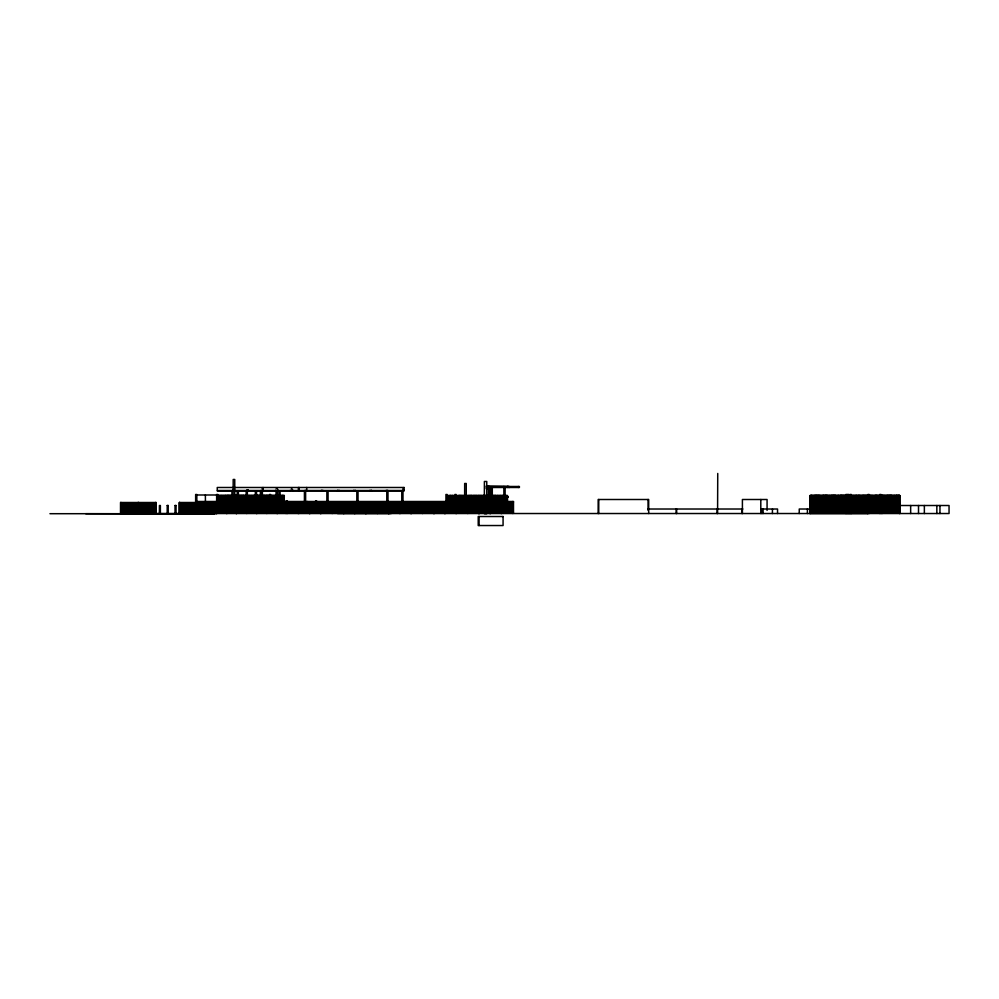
<?xml version="1.0" encoding="UTF-8"?>
<svg xmlns="http://www.w3.org/2000/svg" width="999" height="999" viewBox="0 0 999 999"><rect width="100%" height="100%" fill="white"/><g stroke="black" fill="none" stroke-linecap="round" stroke-linejoin="round"><path stroke-width="1.5" d="M305.02 490.984L305.157 490.259M321.253 490.984L321.391 490.259M337.475 490.984L337.612 490.259M353.708 490.984L353.846 490.259M369.93 490.984L370.067 490.259M386.151 490.984L386.288 490.259M402.385 490.984L402.522 490.259M232.53 490.984L232.73 490.059M246.753 490.984L247.015 489.697M260.976 490.984L261.176 490.259M275.212 490.984L275.462 490.259M290.047 490.984L290.322 490.259M276.248 488.561L277.285 488.561L278.334 490.984M403.072 488.286L404.046 490.984M291.408 488.286L293.331 490.984M486.476 485.876L487.987 485.876L487.987 488.986L486.476 488.986L486.476 485.876L486.575 488.986M486.938 486.188L508.416 486.488M486.925 486.488L519.393 486.488L519.393 487.487L486.925 487.487M217.245 490.984L402.984 490.984L402.984 501.498M847.627 494.493L848.838 494.493L848.838 513.523M217.857 495.492L231.618 495.492L231.618 501.336M233.941 495.492L237.15 495.492M237.737 495.492L245.804 495.492L245.879 512.062M247.615 495.492L260.14 495.492L260.14 501.336M262.525 495.492L269.53 495.492M277.472 501.336L277.472 495.492L278.783 495.492M284.203 495.492L284.203 501.336L284.29 495.492L280.045 495.492L280.045 501.336M491.783 495.492L507.517 495.492L507.504 501.336M848.563 495.492L867.931 495.492M880.044 495.492L869.242 495.492L869.355 513.011L880.044 513.011L879.932 495.492M217.869 497.052L231.606 497.052M234.278 497.052L245.954 497.052L234.278 497.502M247.19 497.052L260.289 497.052M261.526 497.052L269.455 497.052M270.692 497.052L278.871 497.052M280.095 497.052L284.24 497.052M447.427 497.052L454.62 497.502M850.686 497.052L809.627 497.052L850.686 497.502M851.011 497.052L868.106 497.052L851.011 497.502M879.944 497.052L868.993 497.052L879.944 497.502M899.6 497.052L880.831 497.052L899.6 497.502M217.869 497.502L231.606 497.502M247.19 497.502L260.289 497.502M261.526 497.502L269.455 497.502M270.692 497.502L278.871 497.502M280.095 497.502L284.24 497.502M454.632 497.502L447.452 497.052M315.522 500.998L316.72 500.998M196.291 501.498L513.498 501.498L513.498 513.011L512.237 513.011L512.287 501.948M196.291 501.948L513.498 501.948M196.453 502.509L179.308 502.509L179.308 513.523M120.767 502.909L155.881 502.909M179.533 502.909L196.453 502.909M222.577 504.058L225.587 504.058M850.686 504.058L809.627 504.058L850.686 504.507M851.011 504.058L868.106 504.058L851.011 504.507M879.944 504.058L868.993 504.058L879.944 504.507M899.6 504.058L880.831 504.058L899.6 504.507M222.577 504.507L225.587 504.507M167.258 505.506L168.157 505.506M175.1 505.506L175.986 505.506M810.214 505.506L845.991 505.506M850.661 505.506L875.136 505.506M882.105 505.506L949.05 505.506L949.05 513.523L120.542 513.523L120.542 502.509L156.106 502.509L156.106 513.523M648.101 509.015L742.869 509.015M760.801 509.015L777.547 509.015L777.534 513.523M811.3 509.015L799.25 509.015L799.237 513.523M222.577 511.063L225.587 511.063M850.686 511.063L809.627 511.063L850.686 511.513M851.011 511.063L868.106 511.063L851.011 511.513M879.944 511.063L868.993 511.063L879.944 511.513M899.6 511.063L880.831 511.063L899.6 511.513M222.577 511.513L225.587 511.513M485.464 512.012L490.109 512.012M196.291 512.062L512.949 512.062M120.767 512.312L155.881 512.312M179.533 512.312L196.453 512.312M196.291 512.512L512.949 512.512M120.767 512.712L155.881 512.712M179.533 512.712L196.453 512.712M217.245 513.011L196.241 513.011L196.241 494.992L217.245 494.992L217.208 512.062M217.857 513.011L231.618 513.011M233.267 513.011L245.804 513.011M247.615 513.011L260.14 513.011M261.463 513.011L269.53 513.011M270.779 513.011L278.783 513.011M280.045 513.011L284.29 513.011M298.938 513.011L297.677 513.011L297.677 501.948M310.227 513.011L308.966 513.011L308.966 501.948M320.254 513.011L321.528 513.011L321.528 501.948M410.601 513.011L411.863 513.011L412 501.948M434.453 513.011L433.191 513.011L433.191 501.948M444.48 513.011L445.741 513.011L445.879 501.948M447.939 513.011L454.095 513.011M455.769 513.011L507.517 513.011M867.931 513.011L810.139 513.011L810.139 495.492L848.363 495.492L848.363 513.011M245.604 513.224L261.139 513.224M49.95 513.698L214.71 513.698M484.39 513.723L486.75 513.723M214.71 513.923L85.739 513.698M262.163 488.186L263.336 490.984M248.077 489.697L248.339 490.984M387.674 490.259L387.812 490.984M371.453 490.259L371.591 490.984M355.219 490.259L355.357 490.984M338.998 490.259L339.136 490.984M322.764 490.259L322.902 490.984M306.543 490.259L306.681 490.984M939.959 505.506L939.959 513.523M936.837 505.506L936.837 513.523M924.362 505.506L924.362 513.523M918.518 505.506L918.506 513.523M910.651 505.506L910.651 513.523M899.924 505.506L899.924 513.523M899.6 495.492L899.6 513.011M899.362 495.492L899.437 513.523M899.212 495.492L899.112 513.011M898.975 495.492L898.825 513.011M898.713 495.492L898.688 513.011L898.588 495.492M898.263 495.492L898.288 513.011M898.151 495.492L898.151 513.011M897.876 495.492L897.914 513.011M897.764 513.011L897.614 495.492L897.489 513.011M897.214 495.492L897.214 513.011M897.102 495.492L897.102 513.011M896.765 495.492L896.765 513.011M896.652 495.492L896.652 513.011M896.378 495.492L896.378 513.011M896.253 495.492L896.115 513.011M896.003 495.492L896.003 513.011M895.154 495.492L895.279 513.011M894.879 495.492L894.879 513.011M894.767 495.492L894.767 513.011M894.505 495.492L894.617 513.011M894.105 495.492L894.23 513.011M893.655 495.492L893.78 513.011M893.268 495.492L893.381 513.011M893.006 495.492L893.118 513.011M892.731 495.492L892.606 513.011M892.282 495.492L892.169 513.011M891.882 495.492L891.77 513.011M891.632 495.492L891.632 513.011M891.508 495.492L891.508 513.011M891.233 495.492L891.233 513.011M891.12 495.492L891.12 513.011M890.783 495.492L890.783 513.011M890.671 495.492L890.671 513.011M890.396 495.492L890.396 513.011M890.271 495.492L890.134 513.011M890.009 495.492L890.009 513.011M889.734 495.492L889.734 513.011M889.622 495.492L889.622 513.011M889.297 495.492L889.297 513.011M889.172 495.492L889.172 513.011M888.898 495.492L888.898 513.011M888.635 495.492L888.773 513.011M888.523 495.492L888.523 513.011M887.799 495.492L887.799 513.011M887.674 495.492L887.674 513.011M887.399 495.492L887.399 513.011M887.287 495.492L887.287 513.011M887.025 495.492L887.137 513.011M886.75 495.492L886.75 513.011M886.625 495.492L886.625 513.011M886.188 495.492L886.3 513.011M885.788 495.492L885.901 513.011M885.526 495.492L885.651 513.011M885.251 495.492L885.139 513.011M884.689 495.492L884.802 513.011M884.415 495.492L884.29 513.011M884.152 495.492L884.152 513.011M884.028 495.492L884.028 513.011M883.64 495.492L883.753 513.011M883.303 495.492L883.303 513.011M883.191 495.492L883.191 513.011M882.791 495.492L882.916 513.011M882.654 495.492L882.654 513.011M882.542 495.492L882.542 513.011M882.254 495.492L882.254 513.011M882.142 495.492L882.105 513.523M881.817 495.492L881.817 513.011M881.692 495.492L881.692 513.011M881.418 495.492L881.418 513.011M880.993 513.523L880.993 494.493L879.782 494.493L879.782 513.523M879.207 495.492L879.083 513.011M878.945 495.492L878.945 513.011M878.833 495.492L878.833 513.011M878.433 495.492L878.546 513.011M877.597 495.492L877.709 513.011M877.06 495.492L877.06 513.011M876.935 495.492L876.935 513.011M876.61 495.492L876.61 513.011M876.485 495.492L876.485 513.011M876.21 495.492L876.21 513.011L875.948 495.492M875.836 495.492L875.836 513.011M875.561 495.492L875.561 513.011M875.436 495.492L875.436 513.011M874.687 495.492L874.712 513.011M874.6 495.492L874.575 513.011M873.85 495.492L873.85 513.011M873.725 513.011L873.725 495.492L873.463 513.011M873.188 495.492L873.076 513.011M872.626 495.492L872.739 513.011M872.352 495.492L872.227 513.011M872.09 495.492L871.977 513.011M871.69 495.492L871.578 513.011M871.253 495.492L871.253 513.011M871.128 495.492L871.128 513.011M870.853 495.492L870.741 513.011M870.204 495.492L870.204 513.011M870.079 495.492L870.079 513.011M869.754 495.492L869.754 513.011M869.642 495.492L869.642 513.011M869.142 513.523L869.142 494.493L867.944 494.493L867.944 513.523M868.106 513.523L809.739 513.523M867.769 505.506L867.769 513.523M867.095 495.492L866.982 513.011M866.445 495.492L866.445 513.011M866.32 495.492L866.32 513.011M865.996 495.492L865.996 513.011M865.883 495.492L865.883 513.011M865.596 513.011L865.596 495.492L865.346 513.011M865.221 495.492L865.221 513.011M864.947 495.492L864.947 513.011M864.834 495.492L864.834 513.011M864.11 495.492L864.11 513.011M863.985 495.492L863.985 513.011M863.723 495.492L863.848 513.011M863.448 495.492L863.448 513.011M863.336 495.492L863.336 513.011M862.999 495.492L862.886 513.011M862.612 495.492L862.612 513.011M862.487 495.492L862.487 513.011L862.237 495.492M861.837 495.492L861.95 513.011M861.513 495.492L861.388 513.011M861.113 495.492L861.001 513.011M860.738 495.492L860.851 513.011M860.339 495.492L860.464 513.011M860.014 495.492L860.014 513.011M859.889 495.492L859.889 513.011M859.502 495.492L859.615 513.011M858.965 495.492L858.965 513.011M858.84 495.492L858.84 513.011M858.516 495.492L858.516 513.011M858.403 495.492L858.403 513.011M858.116 513.011L858.116 495.492L857.866 513.011M857.741 495.492L857.741 513.011M856.63 495.492L856.63 513.011M856.505 495.492L856.368 513.011M856.255 495.492L856.255 513.011M855.968 495.492L855.968 513.011M855.856 495.492L855.856 513.011M855.406 495.492L855.531 513.011M854.757 495.492L854.869 513.011M854.357 495.492L854.482 513.011M854.033 495.492L853.908 513.011M853.521 495.492L853.633 513.011M853.258 495.492L853.371 513.011M852.984 495.492L852.859 513.011M852.422 495.492L852.534 513.011M852.135 495.492L852.022 513.011M851.485 495.492L851.373 513.011M851.285 513.523L851.285 494.493L850.074 494.493L850.074 513.523M851.036 495.492L851.036 513.011M850.923 495.492L850.748 513.011M850.599 495.492L850.599 513.011M850.349 495.492L850.374 513.011M850.137 495.492L850.199 513.011M849.737 495.492L849.812 513.011M849.487 495.492L849.575 513.011M849.337 495.492L849.35 513.011M849.2 495.492L849.175 513.011M849.025 495.492L848.963 513.011M848.151 495.492L848.226 513.011M848.001 495.492L847.976 513.011M847.726 495.492L847.751 513.011M847.589 495.492L847.514 513.011L847.364 495.492M847.115 513.523L847.115 494.493L845.916 494.493L845.916 513.523M846.965 495.492L846.802 513.011M846.727 495.492L846.727 513.011L846.428 495.492M846.041 495.492L846.153 513.011M845.504 495.492L845.379 513.011M845.054 495.492L844.942 513.011M844.654 495.492L844.542 513.011L844.405 495.492M844.28 495.492L844.28 513.011M844.005 495.492L843.893 513.011M843.556 495.492L843.556 513.011M843.443 495.492L843.443 513.011M843.044 495.492L843.168 513.011M842.906 495.492L842.906 513.011M842.794 495.492L842.794 513.011M842.07 495.492L842.07 513.011M841.945 495.492L841.945 513.011M841.67 495.492L841.67 513.011M841.558 495.492L841.408 513.011L841.295 495.492M841.021 495.492L841.021 513.011M840.896 495.492L840.896 513.011M840.571 495.492L840.571 513.011M840.446 495.492L840.446 513.011M839.909 495.492L839.797 513.011M838.96 495.492L839.073 513.011M838.673 495.492L838.673 513.011M838.561 495.492L838.561 513.011M838.423 495.492L838.298 513.011M837.911 495.492L838.024 513.011M837.462 495.492L837.574 513.011M837.187 495.492L837.062 513.011M836.925 495.492L836.8 513.011M836.413 495.492L836.525 513.011M835.963 495.492L836.076 513.011M835.564 495.492L835.688 513.011M835.426 495.492L835.426 513.011M835.314 495.492L835.314 513.011M835.027 495.492L835.027 513.011M834.914 495.492L834.914 513.011M834.59 495.492L834.59 513.011M834.465 495.492L834.465 513.011M834.19 495.492L834.19 513.011M833.928 495.492L834.078 513.011M833.815 495.492L833.815 513.011M833.541 495.492L833.541 513.011M833.416 495.492L833.416 513.011M833.091 495.492L833.091 513.011M832.966 495.492L832.966 513.011M832.691 495.492L832.691 513.011M832.579 495.492L832.442 513.011M832.317 495.492L832.317 513.011M831.593 495.492L831.593 513.011M831.48 495.492L831.48 513.011M831.193 495.492L831.193 513.011M831.081 495.492L831.081 513.011M830.818 495.492L830.943 513.011M830.431 495.492L830.544 513.011M829.982 495.492L830.094 513.011M829.582 495.492L829.707 513.011M829.445 495.492L829.332 513.011M829.045 495.492L828.933 513.011M828.608 495.492L828.483 513.011M828.096 495.492L828.208 513.011M827.946 495.492L827.946 513.011M827.834 495.492L827.834 513.011M827.559 495.492L827.434 513.011M827.11 495.492L827.11 513.011M826.985 495.492L826.985 513.011M826.71 495.492L826.71 513.011M826.448 495.492L826.598 513.011M826.335 495.492L826.335 513.011M826.061 495.492L826.061 513.011M825.936 495.492L825.936 513.011M825.611 495.492L825.611 513.011M825.499 495.492L825.499 513.011M825.211 495.492L825.211 513.011M825.099 495.492L824.962 513.011M824.837 495.492L824.837 513.011M824.113 495.492L824.113 513.011M824 495.492L824 513.011M823.725 495.492L823.725 513.011M823.601 495.492L823.601 513.011M823.338 495.492L823.463 513.011M823.064 495.492L823.064 513.011M822.951 495.492L822.951 513.011M822.502 495.492L822.614 513.011M822.227 495.492L822.102 513.011M821.965 495.492L821.852 513.011M821.453 495.492L821.565 513.011M821.003 495.492L821.128 513.011M820.728 495.492L820.616 513.011M819.954 495.492L820.079 513.011M819.63 495.492L819.63 513.011M819.517 495.492L819.517 513.011M819.118 495.492L819.23 513.011M818.98 495.492L818.98 513.011M818.855 495.492L818.855 513.011M818.581 495.492L818.581 513.011M818.456 495.492L818.456 513.011M817.731 495.492L817.731 513.011M817.619 495.492L817.482 513.011M817.357 495.492L817.357 513.011M817.082 495.492L817.082 513.011M816.97 495.492L816.97 513.011M816.633 495.492L816.633 513.011M816.52 495.492L816.52 513.011M816.245 495.492L816.245 513.011M815.983 495.492L816.121 513.011M815.871 495.492L815.871 513.011M815.584 495.492L815.584 513.011M815.471 495.492L815.471 513.011M815.147 495.492L815.022 513.011M814.747 495.492L814.747 513.011M814.635 495.492L814.635 513.011M814.372 495.492L814.485 513.011M814.098 495.492L813.973 513.011M813.523 495.492L813.648 513.011M813.136 495.492L813.248 513.011M812.986 495.492L812.874 513.011M812.474 495.492L812.599 513.011M812.15 495.492L812.037 513.011M811.75 495.492L811.638 513.011M811.5 495.492L811.5 513.011M811.375 495.492L811.375 513.011M811.101 495.492L811.101 513.011M810.988 495.492L810.988 513.011M810.264 495.492L810.214 513.523M807.417 509.015L807.392 513.523M772.452 509.015L772.414 513.523M767.07 510.402L767.07 499.5L742.407 499.5L742.407 513.523M763.099 509.015L763.099 513.523M761.925 509.015L761.925 513.523M760.801 499.5L760.801 513.523M741.995 509.015L741.995 513.523M717.744 473.464L717.582 513.523M717.12 509.015L717.095 513.523M676.648 509.015L676.673 513.523M676.173 509.015L676.198 513.523M648.688 513.523L648.688 499.5L598.176 499.5L598.151 513.523M648.101 499.5L648.101 510.402M598.763 499.5L598.738 513.523M518.356 486.488L518.356 487.487M512.799 501.498L512.812 513.523M512.1 501.948L512.1 512.062M511.513 501.948L511.7 512.062M511.326 501.948L511.326 512.062M510.926 501.948L510.926 512.062M510.739 501.948L510.726 512.062M510.539 501.948L510.539 512.062M510.139 501.948L510.139 512.062M509.952 501.948L509.952 512.062M509.765 501.948L509.765 512.062M509.278 486.488L509.278 487.487M509.365 501.948L509.365 512.062M509.178 501.948L509.178 512.062M508.991 501.948L508.991 512.062M508.578 501.948L508.578 512.062M508.391 501.948L508.391 512.062M508.204 501.948L508.204 512.062M507.929 486.188L507.917 487.487M507.804 501.948L507.804 512.062M507.617 501.948L507.617 512.062M507.43 501.948L507.43 512.062M507.03 501.948L507.03 512.062M506.83 501.948L506.843 512.062M506.643 501.948L506.643 512.062M506.281 495.492L506.293 501.336M506.243 501.948L506.243 512.062M506.056 501.948L506.056 512.062M505.869 501.948L505.869 512.062M505.469 501.948L505.469 512.062M505.269 501.948L505.282 512.062M505.132 487.487L505.107 501.336M505.082 501.948L505.082 512.062M504.932 495.492L504.945 501.336M504.682 501.948L504.682 512.062M504.495 501.948L504.495 512.062M504.308 501.948L504.308 512.062M503.871 486.488L503.883 501.336M503.908 501.948L503.908 512.062M503.771 495.492L503.771 501.336M503.708 501.948L503.721 512.062M503.521 501.948L503.521 512.062M503.121 501.948L503.121 512.062M502.934 501.948L502.934 512.062M502.722 495.492L502.722 501.336M502.747 501.948L502.747 512.062M502.547 495.492L502.534 501.336M502.347 501.948L502.347 512.062M502.21 501.948L502.21 513.011M501.648 501.948L501.635 513.523M501.486 495.492L501.373 501.336M500.949 501.948L501.086 513.523M500.811 501.948L500.811 512.062M500.337 495.492L500.324 501.336M500.412 501.948L500.412 512.062M500.137 495.492L500.149 501.336M500.224 501.948L500.224 512.062M500.037 501.948L500.037 512.062M499.438 501.948L499.45 512.062M499.25 501.948L499.25 512.062M498.851 501.948L498.851 512.062M498.663 501.948L498.663 512.062M498.476 501.948L498.476 512.062M498.076 501.948L498.076 512.062M497.939 495.492L497.927 501.336M497.889 501.948L497.877 512.062M497.752 495.492L497.739 501.336M497.689 501.948L497.689 512.062M497.29 501.948L497.29 512.062M497.102 501.948L497.102 512.062M496.915 501.948L496.915 512.062M496.703 495.492L496.69 501.336M496.515 501.948L496.515 512.062M496.316 501.948L496.328 512.062M496.128 501.948L496.128 512.062M495.729 501.948L495.729 512.062M495.541 495.492L495.529 501.336M495.541 501.948L495.541 512.062M495.354 495.492L495.342 501.336M495.354 501.948L495.354 512.062M494.955 501.948L494.955 512.062M494.767 501.948L494.755 512.062M494.567 501.948L494.567 512.062M494.293 495.492L494.305 501.336M494.18 495.492L494.193 501.336M494.168 501.948L494.168 512.062M493.981 501.948L493.981 512.062M493.793 501.948L493.793 512.062M493.394 501.948L493.394 512.062M493.206 501.948L493.194 512.062M493.131 495.492L493.144 501.336M493.007 501.948L493.007 512.062M492.944 495.492L492.957 501.336M492.607 501.948L492.607 512.062M492.42 501.948L492.42 512.062M492.295 487.487L492.295 501.273M492.232 501.948L492.232 512.062M491.833 501.948L491.833 512.062M491.708 487.487L491.708 501.273M491.645 501.948L491.645 512.062M491.458 501.948L491.458 512.062M490.959 487.487L490.959 501.273M490.921 513.011L490.921 501.948L490.859 512.062M490.497 487.487L490.497 501.273M490.447 513.523L490.359 501.948L490.234 513.523M489.76 487.487L489.76 501.273M489.71 501.948L489.797 513.523M489.498 501.336L489.51 495.492L456.993 495.492L456.993 501.336M489.522 501.948L489.522 512.062M489.398 495.492L489.385 501.336M489.223 486.488L489.223 487.487M489.123 501.948L489.123 512.062M489.011 487.487L489.011 496.678M488.936 501.948L488.923 512.062M488.736 501.948L488.736 512.062M488.461 487.487L488.461 501.411M488.349 495.492L488.336 501.336M488.336 501.948L488.336 512.062M488.149 495.492L488.161 501.336M488.149 501.948L488.149 512.062M487.887 485.876L487.974 488.986M487.962 501.948L487.962 512.062M487.375 501.948L487.362 512.062M487.175 501.948L487.175 512.062M487 495.492L487.112 501.336M486.763 495.292L486.763 481.481L484.39 481.481L484.365 495.292M486.775 501.948L486.775 512.062M486.588 501.948L486.588 512.062M486.401 501.948L486.401 512.062M485.939 495.492L485.951 501.336M486.001 501.948L486.001 512.062M485.764 495.492L485.751 501.336M485.814 501.948L485.801 512.062M485.614 501.948L485.614 512.062M485.214 501.948L485.214 512.062M485.027 501.948L485.027 512.062M484.702 501.336L484.715 495.492L484.59 501.336M484.84 501.948L484.84 512.062M484.44 501.948L484.253 512.062M484.065 501.948L484.065 512.062M483.653 501.948L483.653 512.062M483.553 495.492L483.541 501.336M483.466 501.948L483.466 512.062M483.366 495.492L483.366 501.336M483.279 501.948L483.279 512.062M482.879 501.948L482.879 512.062M482.692 501.948L482.692 512.062M482.505 501.948L482.505 512.062M482.205 495.492L482.317 501.336M482.092 501.948L482.092 512.062M481.918 501.948L481.905 512.062M481.718 501.948L481.718 512.062M481.318 501.948L481.318 512.062M481.143 495.492L481.156 501.336M481.131 501.948L481.131 512.062M480.969 495.492L480.969 501.336M480.944 501.948L480.944 512.062M480.544 501.948L480.544 512.062M480.344 501.948L480.357 512.062M480.157 501.948L480.157 512.062M479.92 495.492L479.932 501.336M479.807 495.492L479.795 501.336M479.757 501.948L479.757 512.062M479.62 501.948L479.483 513.523M479.07 501.948L479.045 513.523M479.095 516.52L479.095 525.536M478.921 501.948L478.933 513.523M478.746 495.492L478.758 501.336M478.583 495.492L478.571 501.336M478.409 512.062L478.409 501.948L478.496 513.523M477.822 501.948L477.822 512.062M477.634 501.948L477.634 512.062M477.534 495.492L477.41 501.336M477.447 501.948L477.447 512.062M477.047 501.948L477.047 512.062M476.848 501.948L476.86 512.062M476.66 501.948L476.66 512.062M476.348 495.492L476.361 501.336M476.186 495.492L476.173 501.336M476.261 501.948L476.261 512.062M476.073 501.948L476.073 512.062M475.886 501.948L475.886 512.062M475.299 501.948L475.299 512.062M475.124 495.492L475.137 501.336M475.112 501.948L475.112 512.062M475 495.492L475.012 501.336M474.7 501.948L474.7 512.062M474.513 501.948L474.513 512.062M474.325 501.948L474.325 512.062M473.963 495.492L473.951 501.336M473.926 501.948L473.926 512.062M473.788 495.492L473.776 501.336M473.738 501.948L473.738 512.062M473.551 501.948L473.551 512.062M473.151 501.948L473.151 512.062M472.964 501.948L472.952 512.062M472.727 495.492L472.614 501.336M472.764 501.948L472.764 512.062M472.177 501.948L472.177 512.062M471.99 501.948L471.99 512.062M471.565 495.492L471.565 501.336M471.59 501.948L471.59 512.062M471.391 495.492L471.378 501.336M471.391 501.948L471.403 512.062M471.203 501.948L471.203 512.062M470.804 501.948L470.804 512.062M470.616 501.948L470.616 512.062M470.329 495.492L470.342 501.336M470.429 501.948L470.429 512.062M470.217 495.492L470.229 501.336M470.029 501.948L470.029 512.062M469.842 501.948L469.83 512.062M469.642 501.948L469.642 512.062M469.168 495.492L469.18 501.336M469.055 501.948L469.055 512.062M468.981 495.492L468.993 501.336M468.868 501.948L468.868 512.062M468.469 501.948L468.469 512.062M468.331 501.948L468.331 513.011M467.932 495.492L467.944 501.336M467.632 501.948L467.757 513.523M467.12 501.948L467.07 513.011M466.783 495.492L466.77 501.336M466.933 501.948L466.933 512.062M466.583 495.492L466.595 501.336M466.346 501.948L466.346 512.062M466.246 501.498L466.246 483.479L464.672 483.479L464.647 501.498M466.158 501.948L466.158 512.062M465.746 501.948L465.746 512.062M465.559 501.948L465.559 512.062M465.372 501.948L465.372 512.062M464.972 501.948L464.972 512.062M464.785 501.948L464.785 512.062M464.597 501.948L464.597 512.062M464.385 495.492L464.373 501.336M464.198 495.492L464.185 501.336M464.198 501.948L464.198 512.062M464.011 501.948L463.998 512.062M463.811 501.948L463.811 512.062M463.224 501.948L463.224 512.062M463.037 495.492L463.136 501.336M463.037 501.948L463.037 512.062M462.637 501.948L462.637 512.062M462.437 501.948L462.45 512.062M462.25 501.948L462.25 512.062M461.988 495.492L461.975 501.336M461.788 495.492L461.8 501.336M461.85 501.948L461.85 512.062M461.663 501.948L461.663 512.062M461.476 501.948L461.476 512.062M461.076 501.948L461.076 512.062M460.739 495.492L460.751 501.336M460.876 501.948L460.889 512.062M460.626 495.492L460.639 501.336M460.689 501.948L460.689 512.062M460.102 501.948L460.102 512.062M459.915 501.948L459.915 512.062M459.577 495.492L459.59 501.336M459.515 501.948L459.515 512.062M459.403 495.492L459.39 501.336M459.328 501.948L459.315 512.062M459.128 501.948L459.128 512.062M458.728 501.948L458.728 512.062M458.541 501.948L458.541 512.062M458.354 495.492L458.341 501.336M458.354 501.948L458.354 512.062M457.954 501.948L457.954 512.062M457.767 501.948L457.767 512.062M457.579 501.948L457.579 512.062M457.167 501.948L457.043 513.011M456.481 501.948L456.356 513.523M456.331 501.948L456.331 513.011M456.131 501.81L456.131 494.493L454.932 494.493L455.044 512.062M455.769 501.948L455.919 513.523M455.644 501.948L455.644 512.062M455.244 501.948L455.244 512.062M454.857 501.948L454.857 512.062M454.27 501.948L454.27 512.062M454.095 501.336L454.083 495.492L447.939 495.492L447.939 501.336M454.083 501.948L454.083 512.062M453.683 501.948L453.683 512.062M453.496 501.948L453.484 512.062M453.296 501.948L453.296 512.062M452.922 495.492L452.922 501.336M452.897 501.948L452.897 512.062M452.734 495.492L452.747 501.336M452.709 501.948L452.709 512.062M452.522 501.948L452.522 512.062M452.122 501.948L452.122 512.062M451.935 501.948L451.923 512.062M451.698 495.492L451.685 501.336M451.735 501.948L451.735 512.062M451.148 501.948L451.148 512.062M450.961 501.948L450.961 512.062M450.524 495.492L450.537 501.336M450.561 501.948L450.561 512.062M450.337 495.492L450.349 501.336M450.374 501.948L450.362 512.062M450.174 501.948L450.174 512.062M449.775 501.948L449.775 512.062M449.587 501.948L449.587 512.062M449.4 501.948L449.4 512.062M449.001 501.948L449.001 512.062M448.813 501.948L448.813 512.062M448.626 501.948L448.626 512.062M448.039 501.948L448.027 512.062M447.839 501.948L447.839 512.062M447.44 501.948L447.44 512.062M447.252 501.948L447.252 512.062M447.065 512.062L447.14 494.493L445.941 494.493L445.941 501.81M446.665 501.948L446.665 512.062M446.478 501.948L446.466 512.062M446.278 501.948L446.278 512.062M445.691 501.948L445.691 512.062M445.192 501.948L445.167 513.523M445.042 501.948L445.054 513.523M444.48 501.948L444.617 513.523M444.343 501.948L444.343 512.062M443.943 501.948L443.943 512.062M443.756 501.948L443.756 512.062M443.568 501.948L443.568 512.062M443.169 501.948L443.169 512.062M442.982 501.948L442.969 512.062M442.782 501.948L442.782 512.062M442.195 501.948L442.195 512.062M442.008 501.948L442.008 512.062M441.608 501.948L441.608 512.062M441.421 501.948L441.408 512.062M441.233 501.948L441.233 512.062M440.821 501.948L440.821 512.062M440.634 501.948L440.634 512.062M440.447 501.948L440.447 512.062M440.047 501.948L440.047 512.062M439.86 501.948L439.86 512.062M439.672 501.948L439.672 512.062M439.085 501.948L439.073 512.062M438.886 501.948L438.886 512.062M438.486 501.948L438.486 512.062M438.299 501.948L438.299 512.062M438.111 501.948L438.111 512.062M437.712 501.948L437.712 512.062M437.525 501.948L437.512 512.062M437.325 501.948L437.325 512.062M436.925 501.948L436.925 512.062M436.738 501.948L436.738 512.062M436.551 501.948L436.551 512.062M436.151 501.948L435.951 512.062M435.764 501.948L435.764 512.062M435.364 501.948L435.364 512.062M435.177 501.948L435.177 512.062M434.99 501.948L434.99 512.062M434.59 501.948L434.59 512.062M434.453 501.948L434.315 513.523M433.891 501.948L433.878 513.523M433.753 501.948L433.766 513.523M433.241 501.948L433.241 512.062M432.654 501.948L432.654 512.062M432.467 501.948L432.467 512.062M432.28 501.948L432.28 512.062M431.868 501.948L431.868 512.062M431.68 501.948L431.68 512.062M431.493 501.948L431.493 512.062M431.093 501.948L431.093 512.062M430.906 501.948L430.906 512.062M430.719 501.948L430.719 512.062M430.119 501.948L430.132 512.062M429.932 501.948L429.932 512.062M429.533 501.948L429.533 512.062M429.345 501.948L429.345 512.062M429.158 501.948L429.158 512.062M428.758 501.948L428.758 512.062M428.559 501.948L428.571 512.062M428.371 501.948L428.371 512.062M427.972 501.948L427.972 512.062M427.784 501.948L427.784 512.062M427.597 501.948L427.597 512.062M427.01 501.948L426.998 512.062M426.81 501.948L426.81 512.062M426.411 501.948L426.411 512.062M426.223 501.948L426.223 512.062M426.036 501.948L426.036 512.062M425.636 501.948L425.636 512.062M425.437 501.948L425.449 512.062M425.249 501.948L425.249 512.062M424.85 501.948L424.85 512.062M424.662 501.948L424.662 512.062M424.475 501.948L424.475 512.062M423.888 501.948L424.076 512.062M423.701 501.948L423.701 512.062M423.289 501.948L423.289 512.062M423.164 501.948L423.164 513.011L421.89 513.011L421.953 501.948M422.452 501.948L422.589 513.523M421.765 501.948L421.765 512.062M421.178 501.948L421.366 512.062M420.979 501.948L421.166 512.062M420.579 501.948L420.579 512.062M420.392 501.948L420.392 512.062M420.204 501.948L420.204 512.062M419.805 501.948L419.805 512.062M419.617 501.948L419.605 512.062M419.418 501.948L419.418 512.062M419.018 501.948L419.018 512.062M418.831 501.948L418.831 512.062M418.643 501.948L418.643 512.062M418.057 501.948L418.044 512.062M417.857 501.948L417.857 512.062M417.457 501.948L417.457 512.062M417.27 501.948L417.27 512.062M417.082 501.948L417.082 512.062M416.683 501.948L416.683 512.062M416.496 501.948L416.483 512.062M416.296 501.948L416.296 512.062M415.896 501.948L415.896 512.062M415.709 501.948L415.709 512.062M415.522 501.948L415.522 512.062M414.935 501.948L414.935 512.062M414.747 501.948L414.747 512.062M414.335 501.948L414.335 512.062M414.148 501.948L414.16 512.062M413.961 501.948L413.961 512.062M413.561 501.948L413.561 512.062M413.374 501.948L413.374 512.062M413.186 501.948L413.186 512.062M412.787 501.948L412.787 512.062M412.587 501.948L412.599 512.062M412.4 501.948L412.4 512.062M411.313 501.948L411.313 513.523M411.163 501.948L411.176 513.523M410.651 501.948L410.739 513.523M410.464 501.948L410.464 512.062M410.065 501.948L410.065 512.062M409.877 501.948L409.877 512.062M409.69 501.948L409.69 512.062M409.103 501.948L409.29 512.062M408.903 501.948L409.091 512.062M408.504 501.948L408.504 512.062M408.316 501.948L408.316 512.062M408.129 501.948L408.129 512.062M407.729 501.948L407.729 512.062M407.542 501.948L407.53 512.062M407.355 501.948L407.355 512.062M406.943 501.948L406.943 512.062M406.755 501.948L406.755 512.062M406.568 501.948L406.568 512.062M405.981 501.948L406.168 512.062M405.794 501.948L405.981 512.062M405.394 501.948L405.394 512.062M405.207 501.948L405.194 512.062M405.007 501.948L405.007 512.062M404.607 501.948L404.607 512.062M404.42 501.948L404.42 512.062M404.233 501.948L404.233 512.062M403.833 501.948L403.833 512.062M403.646 501.948L403.633 512.062M403.446 501.948L403.446 512.062M403.047 501.948L402.859 512.062M402.672 501.948L402.672 512.062M402.272 501.948L402.272 512.062M402.085 501.948L402.073 512.062M401.885 501.948L401.885 512.062M401.785 490.984L401.785 501.498M401.486 501.948L401.486 512.062M401.298 501.948L401.298 512.062M401.111 501.948L401.111 512.062M400.524 512.062L400.524 501.948L400.574 513.011L399.313 513.011L399.313 501.948L399.363 512.062M400.012 501.948L400 513.523M399.875 501.948L399.887 513.523M398.776 501.948L398.776 512.062M398.589 501.948L398.589 512.062M398.401 501.948L398.401 512.062M397.989 501.948L397.989 512.062M397.802 501.948L397.802 512.062M397.614 501.948L397.614 512.062M397.028 501.948L397.215 512.062M397.028 501.948L396.84 512.062M396.441 501.948L396.441 512.062M396.241 501.948L396.253 512.062M396.054 501.948L396.054 512.062M395.654 501.948L395.654 512.062M395.467 501.948L395.467 512.062M395.279 501.948L395.279 512.062M394.88 501.948L394.88 512.062M394.692 501.948L394.68 512.062M394.493 501.948L394.493 512.062M394.093 501.948L393.906 512.062M393.906 501.948L393.718 512.062M393.319 501.948L393.319 512.062M393.131 501.948L393.119 512.062M392.932 501.948L392.932 512.062M392.532 501.948L392.532 512.062M392.345 501.948L392.345 512.062M392.157 501.948L392.157 512.062M391.758 501.948L391.758 512.062M391.571 501.948L391.558 512.062M391.371 501.948L391.371 512.062M391.221 513.523L337.525 513.523M390.784 501.948L390.971 512.062M390.597 501.948L390.597 512.062M390.197 501.948L390.197 512.062M389.997 501.948L390.01 512.062M389.822 501.948L389.822 512.062M389.41 501.948L389.41 512.062M389.223 501.948L389.135 513.523M388.723 501.948L388.711 513.523M388.574 501.948L388.599 513.523M387.987 490.984L387.987 501.498M388.074 501.948L388.012 513.011M387.487 501.948L387.487 512.062M387.287 501.948L387.3 512.062M387.1 501.948L387.1 512.062M386.788 490.984L386.788 501.498M386.7 501.948L386.7 512.062M386.513 501.948L386.513 512.062M386.326 501.948L386.326 512.062M385.926 501.948L385.926 512.062M385.726 501.948L385.739 512.062M385.539 501.948L385.539 512.062M385.139 501.948L385.139 512.062M384.952 501.948L384.952 512.062M384.365 501.948L384.365 512.062M384.165 501.948L384.178 512.062M383.978 501.948L383.978 512.062M383.579 501.948L383.579 512.062M383.391 501.948L383.391 512.062M383.204 501.948L383.204 512.062M382.804 501.948L382.804 512.062M382.617 501.948L382.605 512.062M382.417 501.948L382.417 512.062M382.018 501.948L381.83 512.062M381.83 501.948L381.643 512.062M381.243 501.948L381.243 512.062M381.056 501.948L381.056 512.062M380.869 501.948L380.869 512.062M380.457 501.948L380.457 512.062M380.269 501.948L380.269 512.062M380.082 501.948L380.082 512.062M379.682 501.948L379.682 512.062M379.495 501.948L379.495 512.062M379.308 501.948L379.308 512.062M378.908 501.948L378.721 512.062L378.521 501.948M378.122 501.948L378.122 512.062M377.934 501.948L377.984 513.011M377.285 501.948L377.41 513.523M376.723 513.011L376.723 501.948L376.586 512.062M376.186 501.948L376.186 512.062M375.999 501.948L375.811 512.062M375.412 501.948L375.412 512.062M375.212 501.948L375.224 512.062M375.025 501.948L375.025 512.062M374.625 501.948L374.625 512.062M374.438 501.948L374.438 512.062M374.25 501.948L374.25 512.062M373.851 501.948L373.851 512.062M373.651 501.948L373.663 512.062M373.476 501.948L373.476 512.062M373.064 501.948L373.064 512.062M372.877 501.948L372.689 512.062M372.29 501.948L372.29 512.062M372.103 501.948L372.103 512.062M371.915 501.948L371.915 512.062M371.503 501.948L371.503 512.062M371.328 501.948L371.316 512.062M371.128 501.948L371.128 512.062M370.729 501.948L370.729 512.062M370.542 501.948L370.542 512.062M370.354 501.948L370.354 512.062M369.955 501.948L369.955 512.062M369.755 501.948L369.568 512.062M369.168 501.948L369.168 512.062M368.981 501.948L368.981 512.062M368.793 501.948L368.793 512.062M368.394 501.948L368.394 512.062M368.194 501.948L368.206 512.062M368.007 501.948L368.007 512.062M367.607 501.948L367.607 512.062M367.42 501.948L367.42 512.062M367.232 501.948L367.232 512.062M366.833 501.948L366.695 513.011M366.133 501.948L366.121 513.523M365.996 501.948L366.009 513.523M365.434 501.948L365.572 513.523M365.297 501.948L365.297 512.062M364.897 501.948L364.897 512.062M364.71 501.948L364.71 512.062M364.523 501.948L364.523 512.062M364.111 501.948L364.111 512.062M363.923 501.948L363.736 512.062M363.336 501.948L363.336 512.062M363.149 501.948L363.149 512.062M362.962 501.948L362.962 512.062M362.562 501.948L362.562 512.062M362.362 501.948L362.375 512.062M362.175 501.948L362.175 512.062M361.775 501.948L361.775 512.062M361.588 501.948L361.588 512.062M361.401 501.948L361.401 512.062M361.001 501.948L361.001 512.062M360.801 501.948L360.614 512.062M360.214 501.948L360.214 512.062M360.027 501.948L360.027 512.062M359.84 501.948L359.84 512.062M359.44 501.948L359.44 512.062M359.24 501.948L359.253 512.062M359.053 501.948L359.053 512.062M358.653 501.948L358.653 512.062M358.466 501.948L358.466 512.062M358.279 501.948L358.279 512.062M358.029 490.984L358.029 501.498M357.879 501.948L357.879 512.062M357.492 501.948L357.679 512.062M357.093 501.948L357.093 512.062M356.905 501.948L356.905 512.062M356.83 490.984L356.83 501.498M356.718 501.948L356.718 512.062M356.318 501.948L356.318 512.062M356.119 501.948L356.131 512.062M355.944 501.948L355.944 512.062M355.407 513.011L355.407 501.948L355.344 512.062M354.845 501.948L354.832 513.523M354.695 501.948L354.72 513.523M354.195 501.948L354.195 512.062M354.008 501.948L354.133 513.011M353.609 501.948L353.609 512.062M353.409 501.948L353.421 512.062M353.221 501.948L353.221 512.062M352.822 501.948L352.822 512.062M352.635 501.948L352.635 512.062M352.447 501.948L352.447 512.062M352.048 501.948L352.048 512.062M351.86 501.948L351.66 512.062M351.261 501.948L351.261 512.062M351.074 501.948L351.074 512.062M350.886 501.948L350.886 512.062M350.487 501.948L350.487 512.062M350.287 501.948L350.299 512.062M350.1 501.948L350.1 512.062M349.7 501.948L349.7 512.062M349.513 501.948L349.513 512.062M349.325 501.948L349.325 512.062M348.926 501.948L348.926 512.062M348.539 501.948L348.726 512.062M348.139 501.948L348.139 512.062M347.952 501.948L347.952 512.062M347.764 501.948L347.764 512.062M347.365 501.948L347.365 512.062M347.177 501.948L347.177 512.062M346.99 501.948L346.99 512.062M346.578 501.948L346.578 512.062M346.391 501.948L346.391 512.062M346.203 501.948L346.203 512.062M345.804 501.948L345.804 512.062M345.617 501.948L345.429 512.062M345.03 501.948L345.03 512.062M344.83 501.948L344.842 512.062M344.643 501.948L344.643 512.062M344.243 512.062L344.243 501.948L343.968 513.523M343.544 501.948L343.544 513.011M343.406 501.948L343.531 513.523M342.894 501.948L342.844 513.011M342.307 501.948L342.307 512.062M342.12 501.948L342.12 512.062M341.933 501.948L341.933 512.062M341.533 501.948L341.533 512.062M341.346 501.948L341.333 512.062M341.146 501.948L341.146 512.062M340.746 501.948L340.746 512.062M340.559 501.948L340.559 512.062M340.372 501.948L340.372 512.062M339.972 501.948L339.972 512.062M339.785 501.948L339.585 512.062M339.185 501.948L339.185 512.062M338.998 501.948L338.998 512.062M338.811 501.948L338.811 512.062M338.411 501.948L338.411 512.062M338.224 501.948L338.224 512.062M338.037 501.948L338.037 512.062M337.625 501.948L337.625 512.062M337.45 501.948L337.437 512.062M337.25 501.948L337.25 512.062M336.85 501.948L336.85 512.062M336.663 501.948L336.476 512.062M336.076 501.948L336.076 512.062M335.889 501.948L335.876 512.062M335.689 501.948L335.689 512.062M335.289 501.948L335.289 512.062M335.102 501.948L335.102 512.062M334.915 501.948L334.915 512.062M334.515 501.948L334.515 512.062M334.328 501.948L334.315 512.062M334.128 501.948L334.128 512.062M333.728 501.948L333.728 512.062M333.541 501.948L333.541 512.062M332.954 501.948L332.954 512.062M332.817 501.948L332.817 513.011L331.556 513.011L331.606 501.948M332.255 501.948L332.242 513.523M331.418 501.948L331.418 512.062M331.019 501.948L331.019 512.062M330.819 501.948L330.831 512.062M330.232 501.948L330.232 512.062M330.045 501.948L330.045 512.062M329.857 501.948L329.857 512.062M329.458 501.948L329.458 512.062M329.27 501.948L329.27 512.062M329.083 501.948L329.083 512.062M328.683 501.948L328.683 512.062M328.496 501.948L328.484 512.062M328.296 501.948L328.296 512.062M328.072 490.984L328.072 501.498M327.897 501.948L327.897 512.062M327.709 501.948L327.522 512.062M327.123 501.948L327.123 512.062M326.935 501.948L326.923 512.062M326.873 490.984L326.873 501.498M326.735 501.948L326.735 512.062M326.336 501.948L326.336 512.062M326.149 501.948L326.149 512.062M325.961 501.948L325.961 512.062M325.562 501.948L325.562 512.062M325.374 501.948L325.362 512.062M325.174 501.948L325.174 512.062M324.775 501.948L324.775 512.062M324.588 501.948L324.588 512.062M324.001 501.948L324.001 512.062M323.801 501.948L323.813 512.062M323.614 501.948L323.614 512.062M323.214 501.948L323.214 512.062M323.027 501.948L323.027 512.062M322.839 501.948L322.839 512.062M322.44 501.948L322.44 512.062M322.24 501.948L322.252 512.062M322.065 501.948L322.065 512.062M321.466 501.948L321.466 512.062M320.966 501.948L320.954 513.523M320.816 501.948L320.841 513.523M320.254 501.948L320.404 513.523M320.13 501.948L320.13 512.062M319.73 501.948L319.73 512.062M319.543 501.948L319.53 512.062M319.343 501.948L319.343 512.062M318.943 501.948L318.943 512.062M318.756 501.948L318.756 512.062M318.169 501.948L318.169 512.062M317.969 501.948L317.982 512.062M317.782 501.948L317.782 512.062M317.382 501.948L317.382 512.062M317.195 501.948L317.195 512.062M317.008 501.948L317.008 512.062M316.608 501.948L316.608 512.062M316.408 501.948L316.421 512.062M316.071 501.498L316.071 512.512M315.821 501.948L315.821 512.062M315.447 501.948L315.634 512.062M315.047 501.948L315.047 512.062M314.847 501.948L314.86 512.062M314.66 501.948L314.66 512.062M314.26 501.948L314.26 512.062M314.073 501.948L314.073 512.062M313.886 501.948L313.886 512.062M313.486 501.948L313.486 512.062M313.299 501.948L313.299 512.062M313.112 501.948L313.112 512.062M312.699 501.948L312.699 512.062M312.512 501.948L312.325 512.062M311.925 501.948L311.925 512.062M311.738 501.948L311.738 512.062M311.551 501.948L311.551 512.062M311.151 501.948L311.151 512.062M310.951 501.948L310.964 512.062M310.764 501.948L310.764 512.062M310.364 501.948L310.364 512.062M310.227 501.948L310.09 513.523M309.665 501.948L309.653 513.523M309.528 501.948L309.54 513.523M309.016 501.948L309.016 512.062M308.429 501.948L308.429 512.062M308.241 501.948L308.241 512.062M308.054 501.948L308.054 512.062M307.655 501.948L307.655 512.062M306.868 501.948L306.868 512.062M306.681 487.487L306.681 490.484M306.681 501.948L306.681 512.062M306.493 501.948L306.493 512.062M306.094 501.948L306.094 512.062M305.906 501.948L305.894 512.062M305.706 501.948L305.706 512.062M305.619 490.984L305.619 501.498M305.307 501.948L305.307 512.062M305.12 501.948L305.12 512.062M304.932 501.948L304.932 512.062M304.42 490.984L304.42 501.498M304.533 501.948L304.533 512.062M304.345 501.948L304.345 512.062M304.158 501.948L304.158 512.062M303.746 501.948L303.746 512.062M303.371 501.948L303.571 512.062M302.972 501.948L302.972 512.062M302.784 501.948L302.784 512.062M302.597 501.948L302.597 512.062M302.197 501.948L302.197 512.062M301.998 501.948L302.01 512.062M301.81 501.948L301.81 512.062M301.411 501.948L301.411 512.062M301.223 501.948L301.223 512.062M301.036 501.948L301.036 512.062M300.637 501.948L300.637 512.062M300.249 501.948L300.437 512.062M299.85 501.948L299.85 512.062M299.663 501.948L299.663 512.062M299.475 501.948L299.475 512.062M299.163 487.487L299.163 490.484M299.076 501.948L299.076 512.062M298.938 501.948L298.801 513.523M298.426 487.487L298.426 490.484M298.376 501.948L298.376 513.011M298.239 501.948L298.202 513.523M297.153 501.948L297.153 512.062M296.965 501.948L296.965 512.062M296.778 501.948L296.778 512.062M296.378 501.948L296.378 512.062M296.191 501.948L296.191 512.062M296.004 501.948L296.004 512.062M295.604 501.948L295.604 512.062M295.417 501.948L295.417 512.062M295.229 501.948L295.229 512.062M294.83 501.948L294.643 512.062M294.468 501.948L294.468 512.062M294.068 501.948L294.068 512.062M293.881 501.948L293.881 512.062M293.694 501.948L293.694 512.062M293.294 501.948L293.294 512.062M293.107 501.948L293.107 512.062M292.919 501.948L292.919 512.062M292.52 501.948L292.52 512.062M292.332 501.948L292.145 512.062M291.745 501.948L291.745 512.062M291.558 501.948L291.571 512.062M291.383 501.948L291.383 512.062M290.984 501.948L290.984 512.062M290.796 501.948L290.796 512.062M290.609 501.948L290.609 512.062M290.209 501.948L290.209 512.062M290.022 501.948L290.022 512.062M289.835 501.948L289.835 512.062M289.435 501.948L289.435 512.062M289.248 501.948L289.248 512.062M289.161 501.948L289.073 512.062M288.661 501.948L288.661 512.062M288.486 501.948L288.474 512.062M288.299 501.948L288.274 512.062M287.974 501.948L287.974 512.062M287.774 501.498L287.774 512.512M287.712 501.948L287.712 512.062M287.262 513.523L287.262 500.998L286.051 500.998L286.051 513.523M286.963 501.498L287.063 512.512M286.9 501.948L286.9 512.062M286.601 501.498L286.713 512.512M286.251 501.498L286.251 512.512M285.702 501.948L285.702 512.062M285.514 501.948L285.489 512.062M285.302 501.948L285.302 512.062M284.902 501.948L284.902 512.062M284.715 501.948L284.69 512.062M284.503 501.948L284.503 512.062M284.103 501.948L284.103 512.062M283.916 501.948L283.891 512.062M283.704 501.948L283.704 512.062M283.241 495.492L283.241 501.336M283.304 501.948L283.304 512.062M283.142 495.492L283.079 501.336M283.092 501.948L283.117 512.062M282.904 501.948L282.904 512.062M282.505 501.948L282.505 512.062M282.317 501.948L282.292 512.062M282.018 495.492L282.018 501.336M282.105 501.948L282.105 512.062M281.918 495.492L281.918 501.336M281.518 501.948L281.706 512.062M281.356 501.336L281.094 495.492M281.493 501.948L281.493 512.062M281.306 501.948L281.306 512.062M280.906 501.948L280.906 512.062M280.719 501.948L280.694 512.062M280.507 501.948L280.507 512.062M280.082 490.984L280.082 501.498M280.107 501.948L280.107 512.062M279.895 501.948L279.92 512.062M279.708 501.948L279.708 512.062M279.308 501.948L279.308 512.062M279.121 501.948L279.096 512.062M278.883 490.984L278.883 501.498M278.908 501.948L278.908 512.062M278.696 495.492L278.783 501.336M278.509 501.948L278.509 512.062M278.321 501.948L278.296 512.062M278.109 501.948L278.109 512.062M277.572 495.492L277.635 501.336M277.71 501.948L277.71 512.062M277.522 501.948L277.422 513.523M277.26 490.984L277.26 501.498M276.998 501.948L276.985 513.523L276.86 501.948M276.323 512.062L276.323 501.948L276.298 513.011M276.049 490.984L276.049 501.498M275.749 501.336L275.849 495.492L270.779 495.492L270.779 501.336M275.736 501.948L275.736 512.062M275.687 495.492L275.587 501.336M275.512 501.948L275.549 512.062M275.324 501.948L275.324 512.062M274.937 495.492L275.025 501.336M274.925 501.948L274.925 512.062M274.7 501.948L274.737 512.062M274.538 495.492L274.625 501.336M274.513 501.948L274.513 512.062M274.113 501.948L274.113 512.062M273.963 495.492L273.876 501.336M273.926 501.948L273.888 512.062M273.801 495.492L273.714 501.336M273.701 501.948L273.701 512.062M273.301 501.948L273.301 512.062M273.052 495.492L273.139 501.336M273.077 501.948L273.114 512.062M272.889 501.948L272.889 512.062M272.652 495.492L272.752 501.336M272.49 501.948L272.49 512.062M272.302 501.948L272.277 512.062M271.99 495.492L272.09 501.336M272.09 501.948L272.09 512.062M271.928 495.492L271.828 501.336M271.678 501.948L271.678 512.062M271.466 501.948L271.503 512.062M271.278 501.948L271.278 512.062M270.879 501.948L270.879 512.062M270.692 512.062L270.679 494.493L269.48 494.493L269.48 501.81M270.467 501.948L270.467 512.062M270.067 512.062L269.88 501.948L269.655 512.062M269.43 495.492L269.43 501.336M269.255 501.948L269.255 512.062M269.031 501.948L269.068 512.062M268.843 501.948L268.843 512.062M268.456 495.492L268.444 512.062M268.369 495.492L268.256 512.062M268.044 501.948L268.044 512.062M267.632 495.492L267.632 512.062M267.545 495.492L267.47 513.011M267.233 495.492L267.233 510.102M267.145 495.492L267.145 501.336M266.908 501.948L266.783 513.523M266.571 495.492L266.571 501.336M266.471 495.492L266.408 501.336M266.321 495.492L266.321 501.336M266.233 501.948L266.209 513.011M266.046 501.948L266.046 512.062M265.647 501.948L265.647 512.062M265.347 495.492L265.347 501.336M265.459 501.948L265.422 512.062M265.247 495.492L265.247 501.336M265.235 501.948L265.235 512.062M264.673 495.492L264.673 501.336M264.835 501.948L264.835 512.062M264.573 495.492L264.51 501.336M264.648 501.948L264.61 512.062M264.423 495.492L264.423 501.336M264.423 501.948L264.423 512.062M264.023 501.948L263.836 512.062L263.798 501.948M263.449 495.492L263.449 501.336M263.624 501.948L263.624 512.062M263.349 495.492L263.349 501.336M263.212 501.948L263.212 512.062M263.024 501.948L262.999 512.062M262.987 487.487L262.987 490.484M262.812 501.948L262.812 512.062M262.774 495.492L262.612 501.336M262.387 490.984L262.387 501.498M262.412 501.948L262.412 512.062M262.225 501.948L262.188 512.062M262 501.948L262 512.062M261.601 501.948L261.601 512.062M261.376 501.948L261.413 512.062M261.189 490.984L261.189 501.498M261.189 501.948L261.189 512.062M260.789 501.948L260.789 512.062M260.564 501.948L260.602 512.062M260.377 490.984L260.377 501.498M260.377 501.948L260.377 512.062M260.052 495.492L260.052 501.336M259.977 501.948L259.977 512.062M259.79 501.948L259.752 512.062M259.565 501.948L259.565 512.062M259.078 495.492L259.078 501.336M259.166 501.948L259.166 512.062M258.978 495.492L258.916 501.336M258.953 501.948L258.978 512.062M258.828 495.492L258.828 501.336M258.766 501.948L258.766 512.062M258.366 501.948L258.366 512.062M258.179 501.948L258.142 512.062M257.854 495.492L257.854 501.336M257.954 501.948L257.954 512.062M257.754 495.492L257.754 501.336M257.392 513.011L257.392 501.948L257.367 512.062M257.18 495.492L257.18 501.336M257.093 495.492L257.018 501.336M256.93 495.492L256.93 501.336M256.83 501.948L256.78 513.523M256.681 501.948L256.693 513.523M256.543 490.984L256.543 501.498M256.256 495.492L256.256 501.336M256.144 501.948L256.144 512.062M255.956 495.492L255.956 501.336M255.956 501.948L256.119 513.011M255.869 495.492L255.869 501.336M255.557 501.948L255.557 512.062M255.344 490.984L255.344 501.498M255.332 501.948L255.369 512.062M255.282 501.336L255.132 495.492L255.032 501.336M255.145 501.948L255.145 512.062M254.745 501.948L254.745 512.062M254.533 501.948L254.558 512.062M254.358 495.492L254.458 501.336M254.345 501.948L254.345 512.062M254.058 495.492L254.058 501.336M253.971 495.492L253.971 501.336M253.946 501.948L253.946 512.062M253.721 501.948L253.758 512.062M253.534 501.948L253.534 512.062M253.384 495.492L253.234 501.336L253.134 495.492M253.134 501.948L253.134 512.062M252.909 501.948L252.947 512.062M252.722 501.948L252.722 512.062M252.56 495.492L252.472 501.336M252.322 501.948L252.322 512.062M252.073 495.492L252.16 501.336M252.135 501.948L252.098 512.062M251.91 501.948L251.91 512.062M251.398 495.492L251.498 501.336M251.511 501.948L251.511 512.062M251.248 495.492L251.336 501.336M251.323 501.948L251.286 512.062M251.099 501.948L251.099 512.062M250.662 495.492L250.574 501.336M250.699 512.062L250.512 501.948L250.487 512.062M250.274 495.492L250.175 501.336M250.299 501.948L250.299 512.062M249.9 501.948L249.9 512.062M249.713 501.948L249.713 512.062L249.488 501.948M249.5 495.492L249.6 501.336M249.35 495.492L249.438 501.336M249.088 501.948L249.088 512.062M248.901 501.948L248.863 512.062M248.763 495.492L248.676 501.336M248.676 501.948L248.676 512.062M248.376 495.492L248.276 501.336M248.276 501.948L248.276 512.062M248.052 501.948L248.089 512.062M247.864 501.948L247.864 512.062M247.702 495.492L247.615 501.336M247.465 501.948L247.465 512.062M247.352 490.984L247.352 501.498M247.302 501.948L247.302 513.011L246.041 513.011L246.041 501.948M246.603 501.948L246.728 513.523M246.154 490.984L246.154 510.514M245.717 495.492L245.717 511.563M245.479 501.948L245.479 512.062M245.255 501.948L245.292 512.062M245.067 501.948L245.067 512.062M244.743 495.492L244.743 511.563M244.643 495.492L244.48 512.062L244.443 501.948M244.256 501.948L244.256 512.062M243.906 495.492L243.906 501.336M243.856 501.948L243.856 512.062M243.818 495.492L243.818 501.336M243.669 501.948L243.669 512.062L243.444 501.948M243.506 495.492L243.506 501.336M243.419 495.492L243.419 501.336M243.044 501.948L243.044 512.062M242.844 495.492L242.844 501.336M242.819 501.948L242.857 512.062M242.682 495.492L242.745 501.336M242.632 501.948L242.632 512.062M242.595 495.492L242.595 501.336M242.233 501.948L242.233 512.062M242.045 501.948L242.02 512.062M241.833 501.948L241.833 512.062M241.621 495.492L241.621 501.336M241.521 495.492L241.521 501.336M241.421 501.948L241.421 512.062M241.209 501.948L241.246 512.062M240.946 495.492L240.946 501.336M241.021 501.948L241.021 512.062M240.784 495.492L240.859 501.336M240.697 495.492L240.697 501.336M240.622 501.948L240.622 512.062M240.397 501.948L240.434 512.062M240.21 501.948L240.21 512.062M239.723 495.492L239.723 501.336M239.81 501.948L239.81 512.062M239.623 495.492L239.623 501.336M239.585 501.948L239.623 512.062M239.398 501.948L239.398 512.062M238.961 501.336L238.886 495.492L238.798 501.336M238.998 501.948L238.998 512.062M238.773 501.948L238.811 512.062M238.586 501.948L238.586 512.062M238.399 490.984L238.399 501.498M238.187 501.948L238.187 512.062M237.974 501.948L237.999 512.062M237.787 501.948L237.787 512.062M237.2 490.984L237.2 501.498M237.375 501.948L237.213 513.011M237.15 501.336L237 495.492L236.9 501.336M236.651 501.948L236.638 513.523M236.513 501.948L236.526 513.523M236.226 495.492L236.326 501.336M235.951 501.948L236.089 513.523M235.839 495.492L235.926 501.336M235.789 501.948L235.789 512.062M235.389 501.948L235.389 512.062M235.252 495.492L235.165 501.336M235.202 501.948L235.165 512.062M235.102 495.492L235.002 501.336M234.977 501.948L234.977 512.062M234.753 502.684L234.753 479.47L233.192 479.47L233.154 502.684M234.578 501.948L234.578 512.062M234.428 495.492L234.34 501.336M234.39 501.948L234.353 512.062M234.166 501.948L234.166 512.062M233.766 501.948L233.766 512.062M233.579 501.948L233.554 512.062M233.366 501.948L233.366 512.062M232.954 501.948L232.954 512.062M232.767 501.948L232.742 512.062M232.555 501.948L232.555 512.062M232.155 501.948L232.155 512.062M231.93 490.984L231.93 501.498M231.968 501.948L231.93 512.062M231.743 501.948L231.743 512.062M231.531 495.492L231.531 501.336M231.343 512.062L231.156 501.948L231.119 512.062M230.931 501.948L230.931 512.062M230.557 495.492L230.557 501.336M230.532 501.948L230.532 512.062M230.394 495.492L230.457 501.336M230.344 501.948L230.344 512.062M230.294 495.492L230.294 501.336M230.12 501.948L230.307 512.062M229.72 495.492L229.72 501.336M229.72 501.948L229.72 512.062M229.633 495.492L229.633 501.336M229.533 501.948L229.495 512.062M229.308 501.948L229.308 512.062M228.908 501.948L228.908 512.062M228.659 495.492L228.659 501.336M228.721 501.948L228.696 512.062M228.559 495.492L228.496 501.336M228.509 501.948L228.509 512.062M228.409 495.492L228.409 501.336M228.109 501.948L228.109 512.062M227.822 495.492L227.822 501.336M227.922 501.948L227.884 512.062M227.735 495.492L227.735 501.336M227.697 501.948L227.697 512.062M227.435 495.492L227.435 501.336M227.335 495.492L227.335 501.336M227.297 501.948L227.297 512.062M227.135 501.948L226.985 513.523M226.598 495.492L226.673 501.336M226.511 495.492L226.511 501.336M226.573 501.948L226.561 513.523M225.836 495.492L225.936 501.336M225.886 501.948L225.861 513.011M225.537 495.492L225.537 501.336M225.699 501.948L225.699 512.062M225.437 495.492L225.437 501.336M225.299 501.948L225.299 512.062M225.112 501.948L225.075 512.062M224.862 495.492L224.7 513.011M224.613 495.492L224.613 513.011M224.3 512.062L224.3 501.948L224.088 512.062M223.938 495.492L224.038 513.011M223.689 501.948L223.689 512.062M223.639 495.492L223.551 513.011M223.277 501.948L223.277 512.062M222.964 495.492L222.877 501.336M222.877 501.948L222.877 512.062M222.715 495.492L222.814 501.336M222.652 501.948L222.69 512.062M222.465 501.948L222.465 512.062M222.04 495.492L222.14 501.336M222.065 501.948L222.065 512.062M221.878 501.948L221.84 512.062M221.653 495.492L221.741 501.336M221.653 501.948L221.653 512.062M221.254 501.948L221.254 512.062M221.066 495.492L220.979 501.336M221.029 501.948L221.066 512.062M220.916 495.492L220.816 501.336M220.841 501.948L220.841 512.062M220.442 501.948L220.442 512.062M220.242 495.492L220.155 501.336M220.255 501.948L220.23 512.062M220.042 501.948L220.042 512.062M219.842 495.492L219.755 501.336M219.643 501.948L219.643 512.062M219.455 501.948L219.418 512.062M219.081 495.492L219.181 501.336M219.231 501.948L219.231 512.062M218.931 495.492L219.018 501.336M218.831 501.948L218.831 512.062M218.644 501.948L218.606 512.062M218.419 501.948L218.419 512.062M218.019 512.062L217.844 494.493L216.646 494.493L216.646 501.81M217.832 501.948L217.794 512.062M217.607 501.948L217.607 512.062M217.045 501.948L216.908 513.523M216.483 501.948L216.471 513.523M216.346 501.948L216.358 513.523M215.809 501.948L215.921 513.523M215.622 501.948L215.622 512.062M215.222 501.948L215.222 512.062M215.035 501.948L214.997 512.062M214.81 501.948L214.81 512.062M214.41 501.948L214.41 512.062M214.186 501.948L214.223 512.062M213.998 501.948L213.998 512.062M213.599 501.948L213.599 512.062M213.374 501.948L213.411 512.062M213.187 501.948L213.187 512.062M212.787 501.948L212.787 512.062M212.6 501.948L212.562 512.062M212.375 501.948L212.375 512.062M211.975 501.948L211.975 512.062M211.763 501.948L211.788 512.062M211.576 501.948L211.576 512.062M210.989 501.948L211.164 512.062M210.951 501.948L210.764 512.062M210.364 501.948L210.364 512.062M210.14 501.948L210.177 512.062M209.952 501.948L209.952 512.062M209.553 501.948L209.553 512.062M209.365 501.948L209.328 512.062M209.141 501.948L209.141 512.062M208.741 501.948L208.741 512.062M208.516 501.948L208.554 512.062M208.329 501.948L208.329 512.062M207.929 501.948L207.929 512.062M207.742 501.948L207.717 512.062M207.53 501.948L207.53 512.062M207.118 501.948L207.118 512.062M206.955 501.948L206.818 513.523M206.393 501.948L206.393 513.011M206.256 501.948L206.381 513.523M205.732 501.948L205.694 513.011M205.369 494.992L205.544 512.062M205.145 501.948L205.145 512.062M204.957 501.948L204.932 512.062M204.745 501.948L204.745 512.062M204.345 501.948L204.345 512.062M204.158 501.948L204.133 512.062M203.946 501.948L203.946 512.062M203.546 501.948L203.546 512.062M203.334 501.948L203.359 512.062M203.147 501.948L203.147 512.062M202.747 501.948L202.747 512.062M202.56 501.948L202.535 512.062M202.347 501.948L202.347 512.062M201.948 501.948L201.948 512.062M201.761 501.948L201.736 512.062M201.548 501.948L201.548 512.062M201.149 501.948L201.149 512.062M200.961 501.948L200.936 512.062M200.749 501.948L200.749 512.062M200.349 512.062L200.162 501.948L199.95 512.062M199.55 501.948L199.55 512.062M199.363 501.948L199.338 512.062M199.151 501.948L199.151 512.062M198.751 501.948L198.751 512.062M198.564 501.948L198.539 512.062M198.351 501.948L198.351 512.062M197.952 501.948L197.952 512.062M197.765 501.948L197.74 512.062M197.552 501.948L197.552 512.062M197.153 501.948L197.153 512.062M196.84 513.523L196.84 494.493L195.642 494.493L195.642 513.523M196.116 502.909L196.116 512.312M195.404 502.909L195.404 512.312M195.28 502.909L195.18 512.312M194.468 502.909L194.368 512.312M194.243 502.909L194.243 512.312M193.519 502.909L193.519 512.312M193.394 502.909L193.294 512.312M192.482 502.909L192.457 512.312M192.357 502.909L192.357 512.312M191.646 502.909L191.646 512.312M191.546 502.909L191.421 512.312M190.572 502.909L190.597 512.312M190.472 502.909L190.472 512.312M189.76 502.909L189.76 512.312M189.66 502.909L189.535 512.312M188.823 502.909L188.699 512.312M188.599 502.909L188.599 512.312M187.874 502.909L187.874 512.312M187.75 502.909L187.65 512.312M186.838 502.909L186.938 512.312M186.713 502.909L186.813 512.312M186.001 502.909L186.001 512.312M185.876 502.909L185.901 512.312M185.777 502.909L185.777 512.312M185.065 502.909L184.965 512.312L184.84 502.909M184.116 502.909L184.116 512.312M183.991 502.909L184.016 512.312M183.891 502.909L183.891 512.312M183.079 502.909L183.179 512.312M182.954 502.909L183.054 512.312M182.243 502.909L182.143 512.312M182.018 502.909L182.018 512.312M181.294 502.909L181.294 512.312L181.069 502.909M180.257 502.909L180.232 512.312M180.132 502.909L180.132 512.312M179.808 502.509L179.808 513.523M179.62 502.509L179.62 513.523M179.495 502.509L179.495 513.523M176.049 505.506L176.049 513.523M175.037 505.506L175.037 513.523M168.207 505.506L168.207 513.523M167.208 505.506L167.208 513.523M160.377 513.523L160.377 505.506L159.428 505.506L159.365 513.523M155.919 502.509L155.919 513.523M155.632 502.509L155.794 513.523M155.444 502.909L155.444 512.312M155.22 502.909L155.345 512.312M154.395 502.909L154.37 512.312M154.271 502.909L154.271 512.312M153.559 502.909L153.559 512.312M153.334 502.909L153.459 512.312M152.497 502.909L152.522 512.312M152.397 502.909L152.397 512.312M151.673 502.909L151.673 512.312M151.573 502.909L151.448 512.312M150.612 502.909L150.637 512.312M150.512 502.909L150.512 512.312M149.8 502.909L149.8 512.312M149.575 502.909L149.7 512.312M148.764 502.909L148.851 512.312M148.626 502.909L148.726 512.312M147.914 502.909L147.914 512.312M147.79 502.909L147.815 512.312M147.69 502.909L147.69 512.312M146.978 502.909L146.878 512.312L146.753 502.909M146.041 502.909L146.041 512.312M145.916 502.909L145.941 512.312M145.817 502.909L145.817 512.312M145.092 502.909L144.992 512.312L144.867 502.909M144.156 502.909L144.156 512.312M144.056 502.909L144.031 512.312M143.931 502.909L143.931 512.312M143.219 512.312L143.119 502.909L142.994 512.312M142.17 502.909L142.145 512.312M142.045 502.909L142.045 512.312M141.334 512.312L141.334 502.909L141.109 512.312M140.272 502.909L140.297 512.312M140.172 502.909L140.172 512.312M139.448 502.909L139.448 512.312L139.223 502.909M138.674 502.509L138.674 513.523M137.974 502.509L137.974 513.523M136.513 502.909L136.638 512.312M136.413 502.909L136.413 512.312M135.689 502.909L135.689 512.312L135.464 502.909M134.653 512.312L134.628 502.909L134.528 512.312M133.816 502.909L133.816 512.312L133.591 502.909M132.767 512.312L132.742 502.909L132.642 512.312M131.93 502.909L131.93 512.312L131.706 502.909M130.994 502.909L130.894 512.312M130.769 502.909L130.769 512.312M130.045 512.312L130.045 502.909L129.82 512.312M128.172 502.909L128.172 512.312M128.047 502.909L127.947 512.312M126.286 502.909L126.286 512.312M126.161 502.909L126.186 512.312M125.35 512.312L125.25 502.909L125.125 512.312M124.413 502.909L124.413 512.312M124.188 502.909L124.313 512.312M122.527 502.909L122.527 512.312M122.303 502.909L122.427 512.312M121.591 502.909L121.491 512.312L121.366 502.909M121.016 502.509L121.041 513.523M120.729 502.509L120.717 513.923M404.046 487.487L217.245 487.487L217.245 490.484L404.046 490.484L404.046 487.487M899.737 495.492L881.305 495.492L881.305 513.011L899.737 513.011L899.737 495.492M508.104 497.052L456.418 497.052L508.104 497.052M503.071 516.52L478.221 516.52L478.221 525.536L503.071 525.536L503.071 516.52M895.716 513.011L895.716 495.492L895.604 513.011M888.236 513.011L888.236 495.492L888.123 513.011M878.109 513.011L878.109 495.492L877.984 513.011M877.447 513.011L877.447 495.492L877.334 513.011M875.112 513.011L875.112 495.492L874.999 513.011M870.591 513.011L870.591 495.492L870.479 513.011M866.832 513.011L866.832 495.492L866.72 513.011M864.497 513.011L864.497 495.492L864.385 513.011M859.352 513.011L859.352 495.492L859.24 513.011M857.467 513.011L857.467 495.492L857.354 513.011M857.017 513.011L857.017 495.492L856.905 513.011M855.132 513.011L855.132 495.492L855.007 513.011M851.885 513.011L851.885 495.492L851.76 513.011M842.507 513.011L842.507 495.492L842.394 513.011M840.171 513.011L840.171 495.492L840.059 513.011M839.522 513.011L839.522 495.492L839.397 513.011M832.042 513.011L832.042 495.492L831.917 513.011M824.562 513.011L824.562 495.492L824.45 513.011M820.466 513.011L820.466 495.492L820.354 513.011M818.131 513.011L818.131 495.492L818.019 513.011M810.651 513.011L810.651 495.492L810.539 513.011M499.088 501.336L499.1 495.492L498.976 501.336M449.3 501.336L449.288 495.492L449.175 501.336M307.417 512.512L307.417 501.498L307.317 512.512M282.417 501.336L282.417 495.492L282.317 501.336M265.734 501.336L265.734 495.492L265.647 501.336M263.836 501.336L263.836 495.492L263.748 501.336M258.242 501.336L258.242 495.492L258.154 501.336M242.008 501.336L242.008 495.492L241.92 501.336M240.11 501.336L240.11 495.492L240.022 501.336M229.32 501.336L229.32 495.492L229.233 501.336M138.362 513.523L138.362 502.509L138.287 513.523M137.575 512.312L137.575 502.909L137.475 512.312M129.008 512.312L128.983 502.909L128.883 512.312M127.135 512.312L127.11 502.909L127.01 512.312M123.339 512.312L123.364 502.909L123.239 512.312"/></g></svg>
